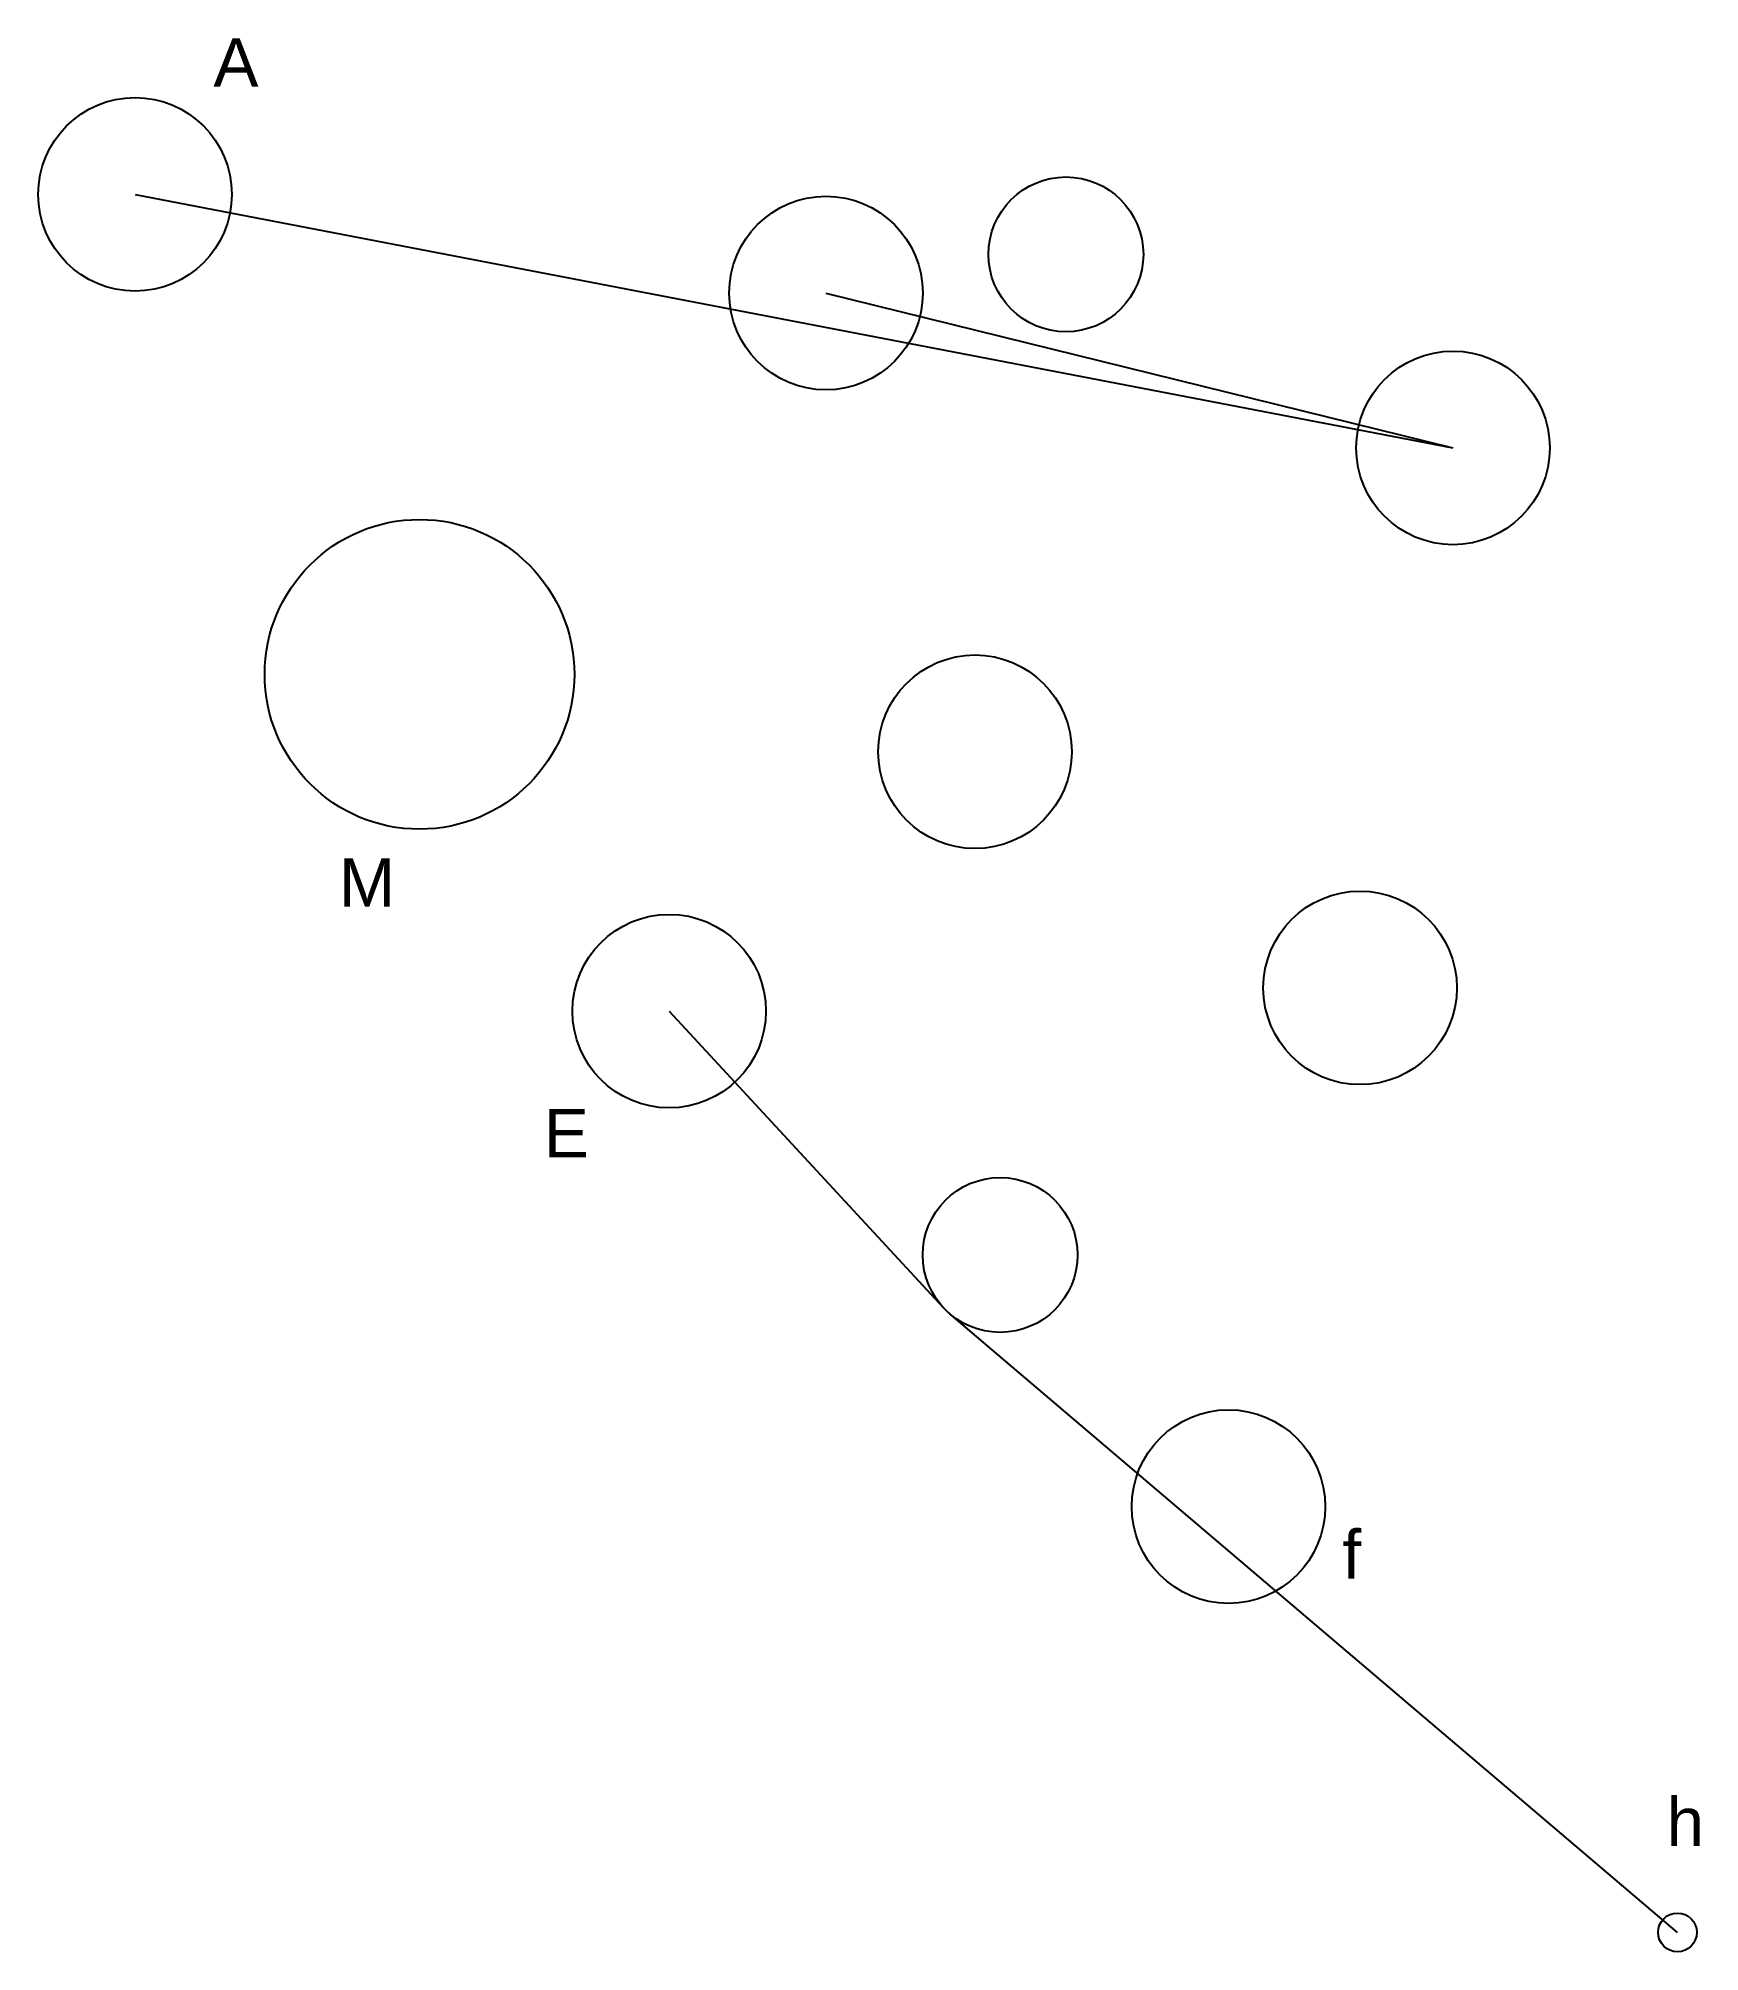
# Model space of a CAD drawing. Header units: millimetres. Extents: x 25.3 to 111.1, y -1 to 97.9.
import ezdxf

# ---------------------------------------------------------------- set-up
doc = ezdxf.new("R2010")
doc.units = ezdxf.units.MM
doc.styles.get("Standard").update_dxf_attribs({"font": 'arial.ttf'})

msp = doc.modelspace()

# ---------------------------------------------------------------- linework, layer by layer
for p, q in [((30.3, 89.8), (98.4, 76.7)), ((66, 84.7), (98.4, 76.7)), ((57.9, 47.6), (72.063, 32.284)), ((110, 0), (72.409, 31.952))]:
    msp.add_line(p, q)
for centre, radius in [((30.3, 89.8), 5), ((78.4, 86.7), 4), ((66, 84.7), 5), ((98.4, 76.7), 5), ((45, 65), 8), ((73.7, 61), 5), ((93.6, 48.8), 5), ((57.9, 47.6), 5), ((75, 35), 4), ((86.8, 22), 5), ((110, 0), 1)]:
    msp.add_circle(centre, radius)
msp.add_arc((75, 35), 4, 222.76106, 229.63525)

# ---------------------------------------------------------------- texts
at = {"char_height": 2.5, "attachment_point": 1}
for s, width, insert in [('A', 7.40501, (34.35, 97.865)), ('M', 5.73556, (40.833, 55.501)), ('E', 5.45902, (51.423, 42.542)), ('h', 10.324, (109.434, 6.963))]:
    msp.add_mtext_dynamic_manual_height_columns(s, width=width, gutter_width=12.5, heights=[0], dxfattribs=dict(at, insert=insert))
at = {"insert": (92.681, 20.781), "char_height": 2.5, "attachment_point": 1}
msp.add_mtext('f', dxfattribs=at)

doc.saveas('drawing.dxf')
